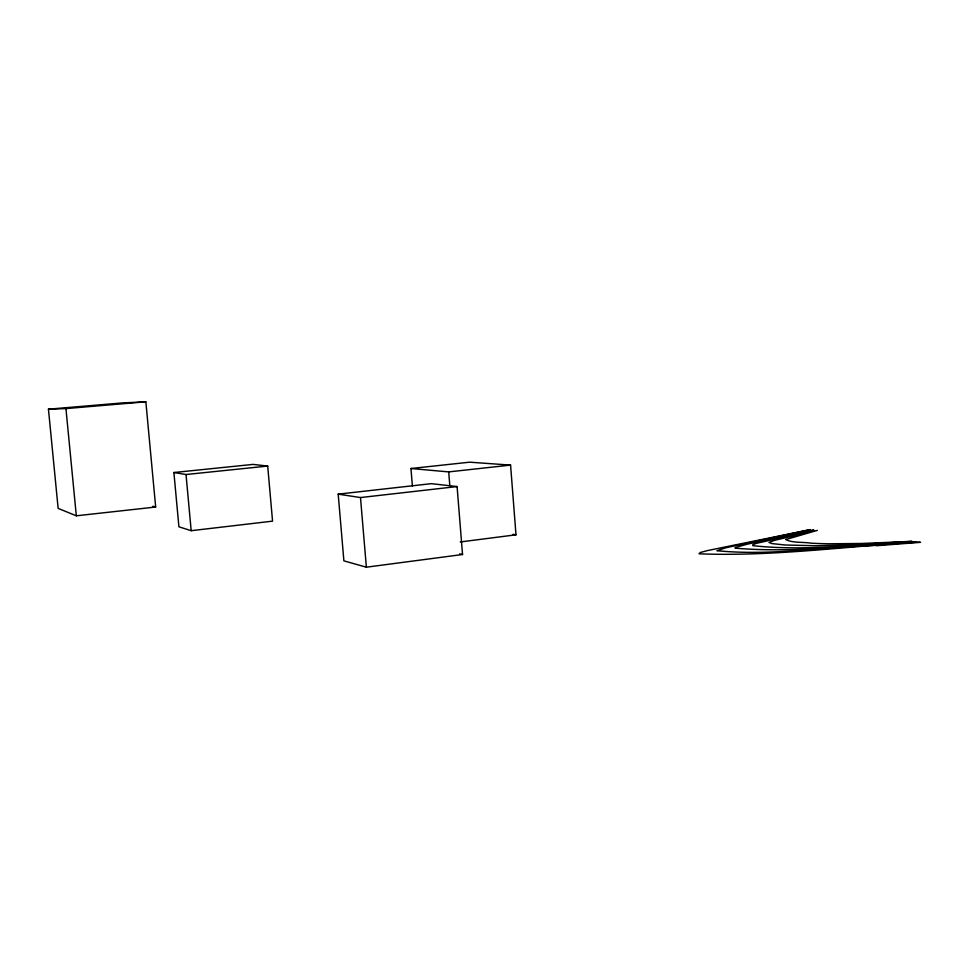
<?xml version="1.0" encoding="UTF-8"?>
<svg xmlns="http://www.w3.org/2000/svg" width="969" height="969" viewBox="0 0 969 969"><rect width="100%" height="100%" fill="white"/><g stroke="black" fill="none" stroke-linecap="round" stroke-linejoin="round"><path stroke-width="1.45" d="M366.367 567.192L462.54 554.51L457.089 486.559L431.326 483.664L338.193 494.142L343.886 560.845L366.367 567.192L360.492 497.557L338.193 494.142M460.275 541.962L515.992 534.803L510.578 465.108L469.662 462.177L410.953 468.512L412.406 486.232M191.184 530.697L272.555 521.152L267.698 466.065L253.054 464.405L173.899 472.521L178.914 526.785L191.184 530.697L186.024 474.519L173.899 472.521M360.492 497.557L457.089 486.559M410.953 468.512L448.708 471.903L510.578 465.108M76.321 515.799L155.67 507.029L145.847 401.808L122.772 402.898L48.45 409.184L58.14 508.386L76.321 515.799L65.94 408.591L48.45 409.184M186.024 474.519L267.698 466.065M65.94 408.591L145.847 401.808M876.049 545.753L920.55 542.337L918.418 542.095C845.477 546.443 772.136 556.666 699.049 553.808L700.357 552.475L707.406 550.598L810.35 529.595L725.938 547.751L716.927 550.707C769.095 555.891 822.475 547.328 874.886 545.39M513.061 534.294L515.992 534.803M459.657 553.88L462.54 554.51M152.884 506.254L155.67 507.029M448.708 471.903L449.798 485.457M735.398 547.546L735.047 548.139C795.04 553.372 856.124 544.639 916.286 541.841C862.01 543.682 807.007 551.627 752.78 545.656L752.877 544.651L756.365 543.367L790.934 535.494A542.41 56.42 -4.9 0 0 813.815 529.995L747.026 544.239L735.398 547.546M785.859 539.515C791.697 543.04 803.422 541.901 811.101 543.173A83.613 10.296 -2.5 0 0 828.471 543.791L861.865 543.464L912.059 541.356L856.281 544.699L816.358 545.765L785.144 545.002L771.918 543.585L768.986 542.458L774.703 540.29L817.315 530.394L785.859 539.515"/></g></svg>
